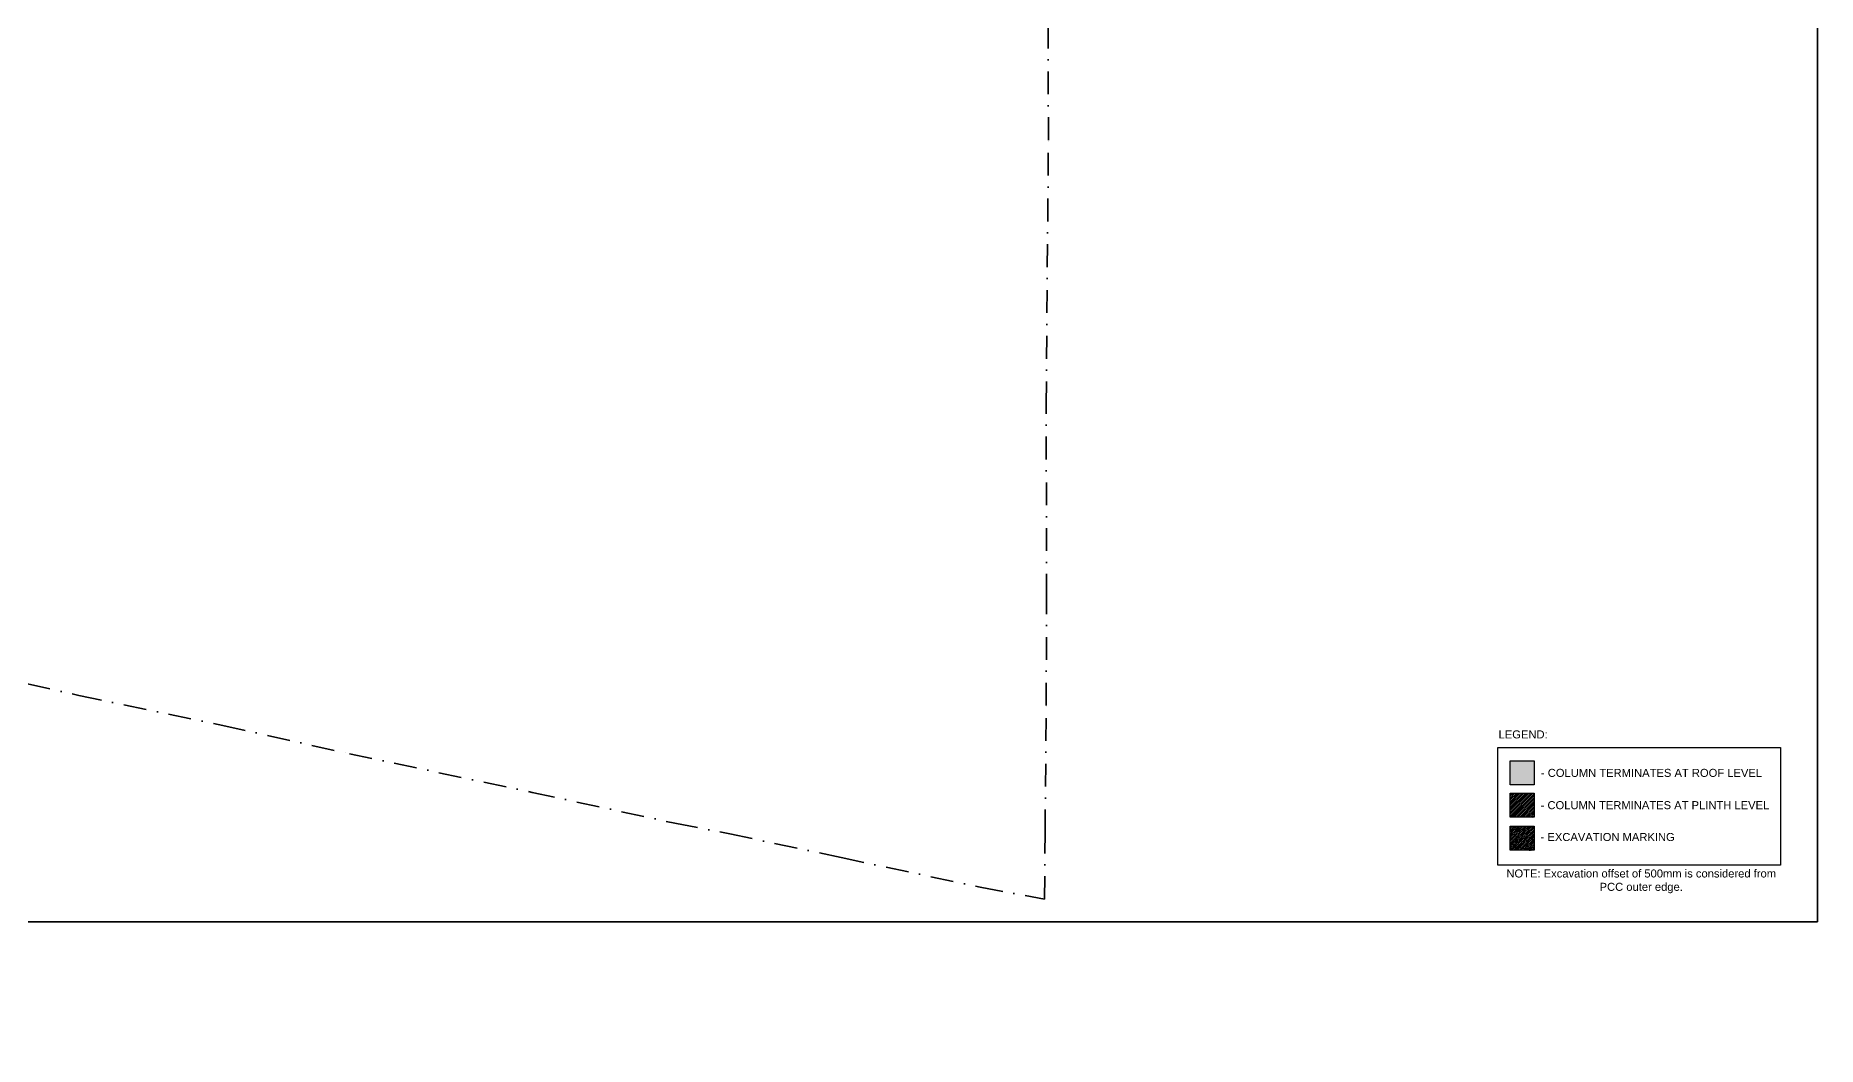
# Model space of a CAD drawing. Header units: millimetres. Extents: x -176651 to 388869, y -19158 to 486614.
# Drawn here: x 166243 to 388869, y -18386 to 107864 of the extents above; entities that cross this region are included whole.
import ezdxf
from ezdxf.xclip import XClip

# ---------------------------------------------------------------- set-up
doc = ezdxf.new("R2010")
doc.units = ezdxf.units.MM
doc.header["$LTSCALE"] = 150
doc.header["$XCLIPFRAME"] = 2
doc.linetypes.add('Site boundary$0$DASHDOT', pattern=[25.4, 12.7, -6.35, 0, -6.35])
for name, color, linetype in [('ad-Column', 3, 'Continuous'), ('ad-Column Hatch', 125, 'Continuous'), ('ad-RCC Hatch', 125, 'Continuous'), ('ad-Text', 7, 'Continuous'), ('ad-Wall hatch', 8, 'Continuous')]:
    doc.layers.add(name, color=color, linetype=linetype)
doc.layers.add('ad-Footing Excavation', color=30, linetype='Continuous', true_color=0xff7f00)
doc.layers.add('Site boundary$0$ad-Site Boundary', color=1, linetype='Site boundary$0$DASHDOT', lineweight=35, true_color=0xff0000)
doc.styles.get("Standard").update_dxf_attribs({"font": 'arial.ttf'})

# ---------------------------------------------------------------- blocks, each defined once
blk = doc.blocks.new('Site boundary')
at = {"layer": 'Site boundary$0$ad-Site Boundary', "ltscale": 1.5}
blk.add_lwpolyline([(159656, 28125), (171661, 25445), (189620, 21708), (205453, 18161), (228276, 13342), (246130, 9481), (252990, 8151), (266913, 5191), (284265, 1493), (292305, 0), (292377, 8340), (292507, 24173), (292566, 37776), (292507, 61799), (292788, 94821), (292749, 109415)], dxfattribs=at)
blk = doc.blocks.new('1625E_Footing Layout')
at = {"ltscale": 5}
for points in [[(-176651, 486614), (388869, 486614), (388869, -18386), (-176651, -18386)], [(388869, 486614), (954389, 486614), (954389, -18386), (388869, -18386)]]:
    blk.add_lwpolyline(points, close=True, dxfattribs=at)
blk.add_blockref('Site boundary', (0, 0))

msp = doc.modelspace()

# ---------------------------------------------------------------- block references
ref = msp.add_blockref('1625E_Footing Layout', (0, 0))
XClip(ref).set_block_clipping_path([(-176651.2716480088, -2838.4650931536), (388868.7283519913, 486613.8052760336)])

# ---------------------------------------------------------------- next in the draw order: hatches: boundary and pattern name
at = {"layer": 'ad-Column Hatch', "transparency": 33554687}
h = msp.add_hatch(color=256, dxfattribs=at)
h.dxf.hatch_style = 1
h.paths.add_polyline_path([(350473, 17267), (353473, 17267), (353473, 14267), (350473, 14267)])
at = {"layer": 'ad-RCC Hatch', "transparency": 33554687}
h = msp.add_hatch(dxfattribs=at)
h.set_pattern_fill('ANSI31', color=256, scale=50)
h.set_pattern_definition([(45, (352047.27, -24638.81), (-112.2532, 112.2532), [])])
h.paths.add_polyline_path([(350473, 13234), (353473, 13234), (353473, 10234), (350473, 10234)])
at = {"layer": 'ad-Wall hatch', "transparency": 33554687}
h = msp.add_hatch(dxfattribs=at)
h.set_pattern_fill('ANSI35', color=256, scale=50)
h.set_pattern_definition([(45, (350473.12, 6116.34), (-224.506, 224.506), []), (45, (350697.62, 6116.34), (-224.506, 224.506), [396.875, -79.375, 0, -79.375])])
h.paths.add_polyline_path([(350473, 9116), (353473, 9116), (353473, 6116), (350473, 6116)])

# ---------------------------------------------------------------- next in the draw order: linework, layer by layer
for points in [[(-176651, 486614), (388869, 486614), (388869, -2838), (-176651, -2838)], [(348959, 18927), (384266, 18927), (384266, 4238), (348959, 4238)]]:
    msp.add_lwpolyline(points, close=True)
at = {"layer": 'ad-Column'}
for points in [[(350473, 17267), (353473, 17267), (353473, 14267), (350473, 14267)], [(350473, 13234), (353473, 13234), (353473, 10234), (350473, 10234)]]:
    msp.add_lwpolyline(points, close=True, dxfattribs=at)
at = {"layer": 'ad-Footing Excavation'}
msp.add_lwpolyline([(350473, 9116), (353473, 9116), (353473, 6116), (350473, 6116)], close=True, dxfattribs=at)

# ---------------------------------------------------------------- next in the draw order: texts
at = {"layer": 'ad-Text', "char_height": 1000, "attachment_point": 5}
for s, insert, width in [('\\pxql,t25;LEGEND:', (351831, 20574), 5591.12), ('\\pxql,t25;- COLUMN TERMINATES AT ROOF LEVEL', (368273, 15767), 27887.27), ('\\pxql,t25;- COLUMN TERMINATES AT PLINTH LEVEL', (368777, 11734), 28967.52), ('\\pxql,t25;- EXCAVATION MARKING', (363015, 7756), 17459.46), ('\\pxqc,t25;NOTE: Excavation offset of 500mm is considered from PCC outer edge.', (366861, 2223), 33821.65)]:
    msp.add_mtext(s, dxfattribs=dict(at, insert=insert, width=width))

doc.saveas('drawing.dxf')
